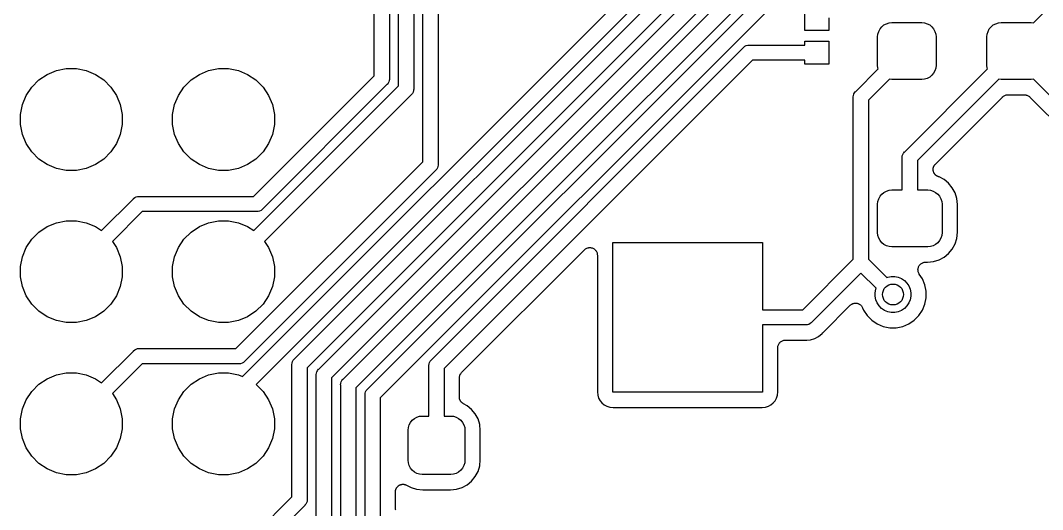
# Model space of a CAD drawing. Extents: x 127.5 to 172.4, y -152.1 to -77.2.
# Drawn here: x 128.69 to 145.75, y -114.46 to -106.3 of the extents above; entities that cross this region are included whole.
import ezdxf

# ---------------------------------------------------------------- set-up
doc = ezdxf.new("R2010")
doc.units = 0
doc.layers.add('BLACK', color=7, linetype='CONTINUOUS')

msp = doc.modelspace()

# ---------------------------------------------------------------- linework, layer by layer
at = {"layer": 'BLACK', "linetype": 'CONTINUOUS'}
for p, q in [((132.396, -112.241), (148.88, -95.7564)), ((149.027, -95.9688), (132.624, -112.372)), ((133.265, -111.947), (149.049, -96.1628)), ((149.195, -96.3752), (133.477, -112.094)), ((133.671, -112.115), (149.217, -96.5692)), ((149.364, -96.7816), (133.883, -112.262)), ((134.595, -107.221), (134.595, -96.7669)), ((134.849, -96.8132), (134.849, -107.267)), ((134.077, -112.283), (149.385, -96.9756)), ((135.001, -107.389), (135.001, -96.9352)), ((135.255, -96.9816), (135.255, -107.436)), ((149.532, -97.188), (134.29, -112.43)), ((134.484, -112.452), (149.554, -97.382)), ((149.7, -97.5944), (134.696, -112.599)), ((135.407, -108.654), (135.407, -99.3228)), ((135.661, -99.3692), (135.661, -108.701)), ((145.603, -106.336), (147.451, -104.487)), ((141.786, -106.462), (141.786, -106.082)), ((142.186, -106.252), (142.186, -106.462)), ((142.186, -106.462), (141.786, -106.462)), ((143.017, -106.479), (143.039, -106.438)), ((143.039, -106.438), (143.069, -106.402)), ((143.069, -106.402), (143.105, -106.372)), ((143.105, -106.372), (143.146, -106.35)), ((143.146, -106.35), (143.19, -106.337)), ((143.19, -106.337), (143.237, -106.332)), ((143.237, -106.332), (143.737, -106.332)), ((143.737, -106.332), (143.783, -106.337)), ((143.783, -106.337), (143.827, -106.35)), ((143.827, -106.35), (143.868, -106.372)), ((143.868, -106.372), (143.904, -106.402)), ((143.904, -106.402), (143.934, -106.438)), ((143.934, -106.438), (143.956, -106.479)), ((144.842, -106.479), (144.864, -106.438)), ((144.864, -106.438), (144.894, -106.402)), ((144.894, -106.402), (144.93, -106.372)), ((144.93, -106.372), (144.971, -106.35)), ((144.971, -106.35), (145.015, -106.337)), ((145.015, -106.337), (145.061, -106.332)), ((145.061, -106.332), (145.561, -106.332)), ((145.561, -106.332), (145.603, -106.336)), ((142.999, -106.569), (143.004, -106.523)), ((142.999, -107.044), (142.999, -106.569)), ((143.004, -106.523), (143.017, -106.479)), ((143.956, -106.479), (143.969, -106.523)), ((143.969, -106.523), (143.974, -106.569)), ((143.974, -106.569), (143.974, -107.044)), ((144.824, -106.569), (144.829, -106.523)), ((144.824, -107.044), (144.824, -106.569)), ((144.829, -106.523), (144.842, -106.479)), ((135.551, -111.96), (140.762, -106.749)), ((140.762, -106.749), (140.766, -106.744)), ((140.766, -106.744), (140.785, -106.728)), ((140.785, -106.728), (140.807, -106.716)), ((140.807, -106.716), (140.831, -106.709)), ((140.831, -106.709), (140.85, -106.707)), ((140.85, -106.707), (140.856, -106.706)), ((140.856, -106.706), (140.862, -106.707)), ((140.862, -106.707), (141.786, -106.707)), ((141.786, -106.707), (141.786, -106.644)), ((141.786, -106.644), (142.186, -106.644)), ((142.186, -106.644), (142.186, -107.024)), ((140.909, -106.961), (135.763, -112.107)), ((141.786, -106.961), (140.909, -106.961)), ((141.786, -107.024), (141.786, -106.961)), ((129.137, -107.197), (129.292, -107.133)), ((129.292, -107.133), (129.456, -107.1)), ((129.456, -107.1), (129.624, -107.1)), ((129.624, -107.1), (129.788, -107.133)), ((129.788, -107.133), (129.943, -107.197)), ((131.677, -107.197), (131.832, -107.133)), ((131.832, -107.133), (131.996, -107.1)), ((131.996, -107.1), (132.164, -107.1)), ((132.164, -107.1), (132.328, -107.133)), ((132.328, -107.133), (132.483, -107.197)), ((142.186, -107.024), (141.786, -107.024)), ((142.634, -107.48), (143.008, -107.106)), ((143.004, -107.091), (142.999, -107.044)), ((143.008, -107.106), (143.004, -107.091)), ((143.451, -108.488), (144.833, -107.106)), ((143.956, -107.135), (143.934, -107.176)), ((143.969, -107.091), (143.956, -107.135)), ((143.974, -107.044), (143.969, -107.091)), ((144.829, -107.091), (144.824, -107.044)), ((144.833, -107.106), (144.829, -107.091)), ((128.88, -107.408), (128.998, -107.29)), ((128.998, -107.29), (129.137, -107.197)), ((129.943, -107.197), (130.082, -107.29)), ((130.082, -107.29), (130.2, -107.408)), ((131.42, -107.408), (131.538, -107.29)), ((131.538, -107.29), (131.677, -107.197)), ((132.483, -107.197), (132.622, -107.29)), ((132.582, -109.234), (134.595, -107.221)), ((132.622, -107.29), (132.74, -107.408)), ((134.839, -107.322), (134.828, -107.345)), ((134.847, -107.299), (134.839, -107.322)), ((134.849, -107.28), (134.847, -107.299)), ((134.849, -107.267), (134.849, -107.274)), ((134.849, -107.274), (134.849, -107.28)), ((134.849, -107.28), (134.849, -107.28)), ((143.195, -107.278), (142.847, -107.627)), ((143.237, -107.282), (143.195, -107.278)), ((143.737, -107.282), (143.237, -107.282)), ((145.02, -107.278), (143.663, -108.635)), ((143.783, -107.277), (143.737, -107.282)), ((143.827, -107.264), (143.783, -107.277)), ((143.868, -107.242), (143.827, -107.264)), ((143.904, -107.212), (143.868, -107.242)), ((143.934, -107.176), (143.904, -107.212)), ((145.061, -107.282), (145.02, -107.278)), ((145.561, -107.282), (145.061, -107.282)), ((145.603, -107.278), (145.561, -107.282)), ((146.378, -108.053), (145.603, -107.278)), ((128.787, -107.547), (128.88, -107.408)), ((130.2, -107.408), (130.293, -107.547)), ((131.327, -107.547), (131.42, -107.408)), ((132.585, -109.805), (135.001, -107.389)), ((134.807, -107.368), (132.729, -109.446)), ((132.74, -107.408), (132.833, -107.547)), ((134.812, -107.364), (134.807, -107.368)), ((134.828, -107.345), (134.812, -107.364)), ((135.246, -107.491), (135.234, -107.513)), ((135.253, -107.467), (135.246, -107.491)), ((135.254, -107.459), (135.253, -107.467)), ((135.256, -107.442), (135.254, -107.459)), ((135.255, -107.436), (135.256, -107.442)), ((142.613, -107.503), (142.629, -107.484)), ((142.629, -107.484), (142.634, -107.48)), ((128.723, -107.702), (128.787, -107.547)), ((130.293, -107.547), (130.357, -107.702)), ((131.263, -107.702), (131.327, -107.547)), ((135.213, -107.536), (132.765, -109.985)), ((132.833, -107.547), (132.897, -107.702)), ((135.218, -107.532), (135.213, -107.536)), ((135.234, -107.513), (135.218, -107.532)), ((142.592, -107.574), (142.594, -107.549)), ((142.593, -107.58), (142.592, -107.574)), ((142.593, -110.282), (142.593, -107.58)), ((142.594, -107.549), (142.602, -107.525)), ((142.602, -107.525), (142.604, -107.52)), ((142.604, -107.52), (142.613, -107.503)), ((142.847, -107.627), (142.847, -110.282)), ((143.963, -108.694), (145.082, -107.575)), ((145.082, -107.575), (145.083, -107.575)), ((145.083, -107.575), (145.084, -107.574)), ((145.083, -107.575), (145.083, -107.575)), ((145.083, -107.575), (145.083, -107.575)), ((145.084, -107.574), (145.093, -107.566)), ((145.093, -107.566), (145.102, -107.559)), ((145.102, -107.559), (145.103, -107.558)), ((145.102, -107.559), (145.102, -107.559)), ((145.103, -107.558), (145.113, -107.553)), ((145.113, -107.553), (145.124, -107.547)), ((145.124, -107.547), (145.124, -107.547)), ((145.124, -107.547), (145.125, -107.547)), ((145.125, -107.547), (145.136, -107.544)), ((145.136, -107.544), (145.147, -107.54)), ((145.147, -107.54), (145.148, -107.54)), ((145.148, -107.54), (145.149, -107.54)), ((145.149, -107.54), (145.16, -107.539)), ((145.16, -107.539), (145.172, -107.538)), ((145.172, -107.538), (145.451, -107.538)), ((145.451, -107.538), (145.451, -107.538)), ((145.451, -107.538), (145.451, -107.538)), ((145.451, -107.538), (145.451, -107.538)), ((145.451, -107.538), (145.453, -107.538)), ((145.453, -107.538), (145.464, -107.539)), ((145.464, -107.539), (145.476, -107.54)), ((145.476, -107.54), (145.477, -107.541)), ((145.477, -107.541), (145.477, -107.541)), ((145.477, -107.541), (145.489, -107.544)), ((145.489, -107.544), (145.5, -107.548)), ((145.5, -107.548), (145.5, -107.548)), ((145.5, -107.548), (145.501, -107.548)), ((145.501, -107.548), (145.511, -107.554)), ((145.511, -107.554), (145.522, -107.559)), ((145.522, -107.559), (145.522, -107.56)), ((145.522, -107.56), (145.523, -107.56)), ((145.523, -107.56), (145.532, -107.568)), ((145.532, -107.568), (145.541, -107.575)), ((145.541, -107.575), (146.185, -108.22)), ((128.69, -107.866), (128.723, -107.702)), ((130.357, -107.702), (130.39, -107.866)), ((131.23, -107.866), (131.263, -107.702)), ((132.897, -107.702), (132.93, -107.866)), ((128.69, -108.034), (128.69, -107.866)), ((130.39, -107.866), (130.39, -108.034)), ((131.23, -108.034), (131.23, -107.866)), ((132.93, -107.866), (132.93, -108.034)), ((128.723, -108.198), (128.69, -108.034)), ((130.39, -108.034), (130.357, -108.198)), ((131.263, -108.198), (131.23, -108.034)), ((132.93, -108.034), (132.897, -108.198)), ((128.787, -108.353), (128.723, -108.198)), ((130.357, -108.198), (130.293, -108.353)), ((131.327, -108.353), (131.263, -108.198)), ((132.897, -108.198), (132.833, -108.353)), ((128.88, -108.492), (128.787, -108.353)), ((128.998, -108.61), (128.88, -108.492)), ((130.2, -108.492), (130.082, -108.61)), ((130.293, -108.353), (130.2, -108.492)), ((131.42, -108.492), (131.327, -108.353)), ((131.538, -108.61), (131.42, -108.492)), ((132.74, -108.492), (132.622, -108.61)), ((132.833, -108.353), (132.74, -108.492)), ((143.419, -108.533), (143.43, -108.511)), ((143.43, -108.511), (143.436, -108.504)), ((143.436, -108.504), (143.446, -108.492)), ((143.446, -108.492), (143.451, -108.488)), ((129.137, -108.703), (128.998, -108.61)), ((130.082, -108.61), (129.943, -108.703)), ((131.677, -108.703), (131.538, -108.61)), ((132.288, -111.774), (135.407, -108.654)), ((132.622, -108.61), (132.483, -108.703)), ((143.409, -108.582), (143.411, -108.557)), ((143.41, -108.588), (143.409, -108.582)), ((143.409, -109.126), (143.41, -108.588)), ((143.411, -108.557), (143.419, -108.533)), ((143.663, -108.635), (143.663, -109.126)), ((129.292, -108.767), (129.137, -108.703)), ((129.456, -108.8), (129.292, -108.767)), ((129.624, -108.8), (129.456, -108.8)), ((129.788, -108.767), (129.624, -108.8)), ((129.943, -108.703), (129.788, -108.767)), ((131.832, -108.767), (131.677, -108.703)), ((131.996, -108.8), (131.832, -108.767)), ((132.164, -108.8), (131.996, -108.8)), ((132.328, -108.767), (132.164, -108.8)), ((132.483, -108.703), (132.328, -108.767)), ((135.62, -108.801), (132.435, -111.986)), ((135.625, -108.797), (135.62, -108.801)), ((135.641, -108.778), (135.625, -108.797)), ((135.652, -108.756), (135.641, -108.778)), ((135.66, -108.732), (135.652, -108.756)), ((135.661, -108.713), (135.66, -108.732)), ((135.661, -108.701), (135.662, -108.707)), ((135.662, -108.707), (135.661, -108.713)), ((143.926, -108.784), (143.927, -108.777)), ((143.926, -108.789), (143.926, -108.784)), ((143.926, -108.795), (143.926, -108.789)), ((143.928, -108.802), (143.926, -108.795)), ((143.927, -108.771), (143.928, -108.765)), ((143.927, -108.777), (143.927, -108.771)), ((143.928, -108.759), (143.93, -108.753)), ((143.928, -108.765), (143.928, -108.759)), ((143.928, -108.808), (143.928, -108.802)), ((143.93, -108.814), (143.928, -108.808)), ((143.93, -108.753), (143.932, -108.746)), ((143.931, -108.82), (143.93, -108.814)), ((143.933, -108.826), (143.931, -108.82)), ((143.932, -108.746), (143.934, -108.741)), ((143.935, -108.832), (143.933, -108.826)), ((143.934, -108.741), (143.936, -108.735)), ((143.938, -108.837), (143.935, -108.832)), ((143.936, -108.735), (143.939, -108.729)), ((143.94, -108.843), (143.938, -108.837)), ((143.939, -108.729), (143.941, -108.723)), ((143.944, -108.848), (143.94, -108.843)), ((143.941, -108.723), (143.945, -108.719)), ((143.947, -108.854), (143.944, -108.848)), ((143.945, -108.719), (143.947, -108.713)), ((143.947, -108.713), (143.952, -108.708)), ((143.951, -108.859), (143.947, -108.854)), ((143.952, -108.708), (143.955, -108.703)), ((143.955, -108.703), (143.959, -108.699)), ((143.959, -108.699), (143.963, -108.694)), ((143.954, -108.863), (143.951, -108.859)), ((143.958, -108.868), (143.954, -108.863)), ((143.962, -108.873), (143.958, -108.868)), ((143.967, -108.877), (143.962, -108.873)), ((143.971, -108.881), (143.967, -108.877)), ((143.977, -108.885), (143.971, -108.881)), ((143.982, -108.889), (143.977, -108.885)), ((143.987, -108.892), (143.982, -108.889)), ((143.992, -108.895), (143.987, -108.892)), ((143.998, -108.898), (143.992, -108.895)), ((144.003, -108.901), (143.998, -108.898)), ((144.009, -108.903), (144.003, -108.901)), ((144.014, -108.905), (144.009, -108.903)), ((144.016, -108.906), (144.014, -108.905)), ((144.025, -108.908), (144.016, -108.906)), ((144.11, -108.954), (144.025, -108.908)), ((144.185, -109.015), (144.11, -108.954)), ((144.246, -109.09), (144.185, -109.015)), ((143.039, -109.232), (143.069, -109.196)), ((143.069, -109.196), (143.105, -109.166)), ((143.105, -109.166), (143.146, -109.144)), ((143.146, -109.144), (143.19, -109.131)), ((143.19, -109.131), (143.237, -109.126)), ((143.237, -109.126), (143.409, -109.126)), ((143.663, -109.126), (143.837, -109.126)), ((143.837, -109.126), (143.883, -109.131)), ((143.883, -109.131), (143.927, -109.144)), ((143.927, -109.144), (143.968, -109.166)), ((143.968, -109.166), (144.004, -109.196)), ((144.004, -109.196), (144.034, -109.232)), ((144.292, -109.175), (144.246, -109.09)), ((144.32, -109.267), (144.292, -109.175)), ((130.045, -109.805), (130.575, -109.275)), ((130.575, -109.275), (130.579, -109.27)), ((130.579, -109.27), (130.599, -109.254)), ((130.599, -109.254), (130.621, -109.243)), ((130.621, -109.243), (130.645, -109.235)), ((130.645, -109.235), (130.663, -109.234)), ((130.663, -109.234), (130.669, -109.233)), ((130.663, -109.234), (130.663, -109.234)), ((130.669, -109.233), (130.676, -109.234)), ((130.676, -109.234), (132.582, -109.234)), ((142.999, -109.364), (143.004, -109.317)), ((142.999, -109.838), (142.999, -109.364)), ((143.004, -109.317), (143.017, -109.273)), ((143.017, -109.273), (143.039, -109.232)), ((144.034, -109.232), (144.056, -109.273)), ((144.056, -109.273), (144.069, -109.317)), ((144.069, -109.317), (144.074, -109.364)), ((144.074, -109.364), (144.074, -109.838)), ((144.33, -109.37), (144.32, -109.267)), ((144.33, -109.832), (144.33, -109.37)), ((130.722, -109.488), (130.225, -109.985)), ((132.628, -109.488), (130.722, -109.488)), ((132.635, -109.488), (132.628, -109.488)), ((132.641, -109.488), (132.635, -109.488)), ((132.66, -109.486), (132.641, -109.488)), ((132.683, -109.478), (132.66, -109.486)), ((132.706, -109.467), (132.683, -109.478)), ((132.725, -109.451), (132.706, -109.467)), ((132.729, -109.446), (132.725, -109.451)), ((129.137, -109.737), (129.292, -109.673)), ((129.292, -109.673), (129.456, -109.64)), ((129.456, -109.64), (129.624, -109.64)), ((129.624, -109.64), (129.788, -109.673)), ((129.788, -109.673), (129.943, -109.737)), ((131.677, -109.737), (131.832, -109.673)), ((131.832, -109.673), (131.996, -109.64)), ((131.996, -109.64), (132.164, -109.64)), ((132.164, -109.64), (132.328, -109.673)), ((132.328, -109.673), (132.483, -109.737)), ((128.88, -109.948), (128.998, -109.83)), ((128.998, -109.83), (129.137, -109.737)), ((129.943, -109.737), (130.045, -109.805)), ((131.42, -109.948), (131.538, -109.83)), ((131.538, -109.83), (131.677, -109.737)), ((132.483, -109.737), (132.585, -109.805)), ((143.004, -109.885), (142.999, -109.838)), ((144.074, -109.838), (144.069, -109.885)), ((144.32, -109.935), (144.33, -109.832)), ((128.787, -110.087), (128.88, -109.948)), ((130.225, -109.985), (130.293, -110.087)), ((131.327, -110.087), (131.42, -109.948)), ((132.765, -109.985), (132.833, -110.087)), ((138.577, -112.502), (138.577, -110.002)), ((138.577, -110.002), (141.077, -110.002)), ((141.077, -110.002), (141.077, -111.125)), ((143.017, -109.929), (143.004, -109.885)), ((143.039, -109.97), (143.017, -109.929)), ((143.069, -110.006), (143.039, -109.97)), ((143.105, -110.036), (143.069, -110.006)), ((143.146, -110.058), (143.105, -110.036)), ((143.968, -110.036), (143.927, -110.058)), ((144.004, -110.006), (143.968, -110.036)), ((144.034, -109.97), (144.004, -110.006)), ((144.056, -109.929), (144.034, -109.97)), ((144.069, -109.885), (144.056, -109.929)), ((144.246, -110.112), (144.292, -110.027)), ((144.292, -110.027), (144.32, -109.935)), ((128.723, -110.242), (128.787, -110.087)), ((130.293, -110.087), (130.357, -110.242)), ((131.263, -110.242), (131.327, -110.087)), ((132.833, -110.087), (132.897, -110.242)), ((136.054, -112.175), (138.104, -110.124)), ((138.104, -110.124), (138.105, -110.124)), ((138.105, -110.124), (138.106, -110.123)), ((138.105, -110.124), (138.105, -110.124)), ((138.105, -110.124), (138.105, -110.124)), ((138.106, -110.123), (138.115, -110.116)), ((138.115, -110.116), (138.125, -110.108)), ((138.125, -110.108), (138.136, -110.102)), ((138.125, -110.108), (138.125, -110.108)), ((138.125, -110.108), (138.125, -110.108)), ((138.136, -110.102), (138.147, -110.097)), ((138.147, -110.096), (138.159, -110.093)), ((138.147, -110.097), (138.147, -110.096)), ((138.147, -110.096), (138.147, -110.096)), ((138.159, -110.093), (138.17, -110.09)), ((138.17, -110.09), (138.171, -110.09)), ((138.171, -110.089), (138.183, -110.088)), ((138.171, -110.09), (138.171, -110.089)), ((138.183, -110.088), (138.195, -110.087)), ((138.195, -110.087), (138.195, -110.087)), ((138.195, -110.087), (138.195, -110.087)), ((138.195, -110.087), (138.208, -110.089)), ((138.208, -110.089), (138.22, -110.09)), ((138.22, -110.09), (138.22, -110.09)), ((138.22, -110.09), (138.22, -110.09)), ((138.22, -110.09), (138.232, -110.094)), ((138.232, -110.094), (138.243, -110.097)), ((138.243, -110.097), (138.244, -110.097)), ((138.244, -110.097), (138.244, -110.097)), ((138.244, -110.097), (138.254, -110.103)), ((138.254, -110.103), (138.265, -110.109)), ((138.265, -110.109), (138.265, -110.109)), ((138.265, -110.109), (138.266, -110.109)), ((138.266, -110.109), (138.275, -110.117)), ((138.275, -110.117), (138.284, -110.125)), ((138.284, -110.125), (138.284, -110.125)), ((138.284, -110.125), (138.285, -110.125)), ((138.285, -110.125), (138.292, -110.135)), ((138.292, -110.135), (138.3, -110.144)), ((138.3, -110.144), (138.3, -110.144)), ((138.3, -110.144), (138.3, -110.144)), ((138.3, -110.144), (138.306, -110.155)), ((138.306, -110.155), (138.312, -110.166)), ((138.312, -110.166), (138.312, -110.166)), ((138.312, -110.166), (138.312, -110.166)), ((138.312, -110.166), (138.315, -110.178)), ((138.315, -110.178), (138.319, -110.19)), ((138.319, -110.19), (138.319, -110.19)), ((138.319, -110.19), (138.319, -110.19)), ((138.319, -110.19), (138.32, -110.202)), ((138.32, -110.202), (138.321, -110.214)), ((138.321, -110.214), (138.321, -112.496)), ((143.19, -110.071), (143.146, -110.058)), ((143.237, -110.076), (143.19, -110.071)), ((143.837, -110.076), (143.237, -110.076)), ((143.883, -110.071), (143.837, -110.076)), ((143.927, -110.058), (143.883, -110.071)), ((144.11, -110.248), (144.185, -110.187)), ((144.185, -110.187), (144.246, -110.112)), ((128.69, -110.406), (128.723, -110.242)), ((130.357, -110.242), (130.39, -110.406)), ((131.23, -110.406), (131.263, -110.242)), ((132.897, -110.242), (132.93, -110.406)), ((141.75, -111.125), (142.593, -110.282)), ((142.847, -110.282), (143.153, -110.589)), ((143.689, -110.398), (143.694, -110.388)), ((143.694, -110.388), (143.695, -110.388)), ((143.695, -110.387), (143.702, -110.378)), ((143.695, -110.388), (143.695, -110.387)), ((143.702, -110.378), (143.71, -110.369)), ((143.71, -110.369), (143.711, -110.368)), ((143.71, -110.369), (143.71, -110.369)), ((143.711, -110.368), (143.72, -110.361)), ((143.72, -110.361), (143.729, -110.353)), ((143.729, -110.353), (143.73, -110.353)), ((143.73, -110.353), (143.741, -110.347)), ((143.73, -110.353), (143.73, -110.353)), ((143.741, -110.347), (143.751, -110.341)), ((143.751, -110.341), (143.752, -110.341)), ((143.752, -110.341), (143.764, -110.338)), ((143.752, -110.341), (143.752, -110.341)), ((143.764, -110.338), (143.775, -110.334)), ((143.775, -110.334), (143.775, -110.334)), ((143.775, -110.334), (143.776, -110.334)), ((143.776, -110.334), (143.788, -110.333)), ((143.788, -110.333), (143.8, -110.332)), ((143.8, -110.332), (143.83, -110.332)), ((143.83, -110.332), (143.933, -110.322)), ((143.933, -110.322), (144.025, -110.294)), ((144.025, -110.294), (144.11, -110.248)), ((128.69, -110.574), (128.69, -110.406)), ((130.39, -110.406), (130.39, -110.574)), ((131.23, -110.574), (131.23, -110.406)), ((132.93, -110.406), (132.93, -110.574)), ((142.72, -110.514), (141.896, -111.337)), ((142.974, -110.768), (142.72, -110.514)), ((143.673, -110.457), (143.674, -110.445)), ((143.673, -110.458), (143.673, -110.457)), ((143.674, -110.47), (143.673, -110.458)), ((143.673, -110.458), (143.673, -110.458)), ((143.674, -110.445), (143.675, -110.433)), ((143.675, -110.482), (143.674, -110.47)), ((143.675, -110.433), (143.679, -110.421)), ((143.675, -110.433), (143.675, -110.433)), ((143.675, -110.433), (143.675, -110.433)), ((143.675, -110.483), (143.675, -110.482)), ((143.675, -110.482), (143.675, -110.482)), ((143.678, -110.494), (143.675, -110.483)), ((143.682, -110.506), (143.678, -110.494)), ((143.679, -110.421), (143.683, -110.41)), ((143.687, -110.517), (143.682, -110.506)), ((143.682, -110.506), (143.682, -110.506)), ((143.682, -110.506), (143.682, -110.506)), ((143.683, -110.409), (143.689, -110.398)), ((143.683, -110.41), (143.683, -110.409)), ((143.683, -110.409), (143.683, -110.409)), ((143.693, -110.528), (143.687, -110.517)), ((143.694, -110.529), (143.693, -110.528)), ((143.693, -110.528), (143.693, -110.528)), ((143.693, -110.528), (143.693, -110.528)), ((143.693, -110.528), (143.693, -110.528)), ((143.747, -110.609), (143.694, -110.529)), ((128.723, -110.738), (128.69, -110.574)), ((130.39, -110.574), (130.357, -110.738)), ((131.263, -110.738), (131.23, -110.574)), ((132.93, -110.574), (132.897, -110.738)), ((143.153, -110.589), (143.168, -110.583)), ((143.168, -110.583), (143.226, -110.571)), ((143.226, -110.571), (143.286, -110.571)), ((143.286, -110.571), (143.344, -110.583)), ((143.344, -110.583), (143.398, -110.605)), ((143.398, -110.605), (143.447, -110.638)), ((143.447, -110.638), (143.489, -110.68)), ((143.489, -110.68), (143.522, -110.729)), ((143.522, -110.729), (143.544, -110.783)), ((143.789, -110.709), (143.747, -110.609)), ((143.81, -110.816), (143.789, -110.709)), ((128.787, -110.893), (128.723, -110.738)), ((128.88, -111.032), (128.787, -110.893)), ((130.293, -110.893), (130.2, -111.032)), ((130.357, -110.738), (130.293, -110.893)), ((131.327, -110.893), (131.263, -110.738)), ((131.42, -111.032), (131.327, -110.893)), ((132.833, -110.893), (132.74, -111.032)), ((132.897, -110.738), (132.833, -110.893)), ((142.956, -110.841), (142.968, -110.783)), ((142.956, -110.901), (142.956, -110.841)), ((142.968, -110.959), (142.956, -110.901)), ((142.968, -110.783), (142.974, -110.768)), ((143.544, -110.783), (143.556, -110.841)), ((143.556, -110.901), (143.544, -110.959)), ((143.556, -110.841), (143.556, -110.901)), ((143.81, -110.926), (143.81, -110.816)), ((128.998, -111.15), (128.88, -111.032)), ((130.2, -111.032), (130.082, -111.15)), ((131.538, -111.15), (131.42, -111.032)), ((132.74, -111.032), (132.622, -111.15)), ((142.089, -111.504), (142.541, -111.052)), ((142.541, -111.052), (142.542, -111.051)), ((142.542, -111.051), (142.552, -111.043)), ((142.542, -111.051), (142.542, -111.051)), ((142.542, -111.051), (142.542, -111.051)), ((142.542, -111.051), (142.542, -111.051)), ((142.552, -111.043), (142.561, -111.035)), ((142.561, -111.035), (142.562, -111.035)), ((142.562, -111.035), (142.573, -111.03)), ((142.562, -111.035), (142.562, -111.035)), ((142.573, -111.03), (142.583, -111.024)), ((142.583, -111.024), (142.584, -111.024)), ((142.584, -111.024), (142.595, -111.02)), ((142.584, -111.024), (142.584, -111.024)), ((142.595, -111.02), (142.607, -111.017)), ((142.607, -111.017), (142.607, -111.017)), ((142.607, -111.017), (142.608, -111.017)), ((142.608, -111.017), (142.62, -111.016)), ((142.62, -111.016), (142.632, -111.015)), ((142.632, -111.015), (142.632, -111.015)), ((142.632, -111.015), (142.632, -111.015)), ((142.632, -111.015), (142.644, -111.016)), ((142.644, -111.016), (142.656, -111.017)), ((142.656, -111.017), (142.657, -111.017)), ((142.657, -111.017), (142.657, -111.017)), ((142.657, -111.017), (142.668, -111.021)), ((142.668, -111.021), (142.68, -111.024)), ((142.68, -111.024), (142.68, -111.025)), ((142.68, -111.025), (142.681, -111.025)), ((142.681, -111.025), (142.691, -111.03)), ((142.691, -111.03), (142.702, -111.036)), ((142.702, -111.036), (142.702, -111.036)), ((142.702, -111.036), (142.702, -111.037)), ((142.702, -111.037), (142.712, -111.044)), ((142.712, -111.044), (142.721, -111.052)), ((142.721, -111.052), (142.721, -111.052)), ((142.721, -111.052), (142.721, -111.052)), ((142.721, -111.052), (142.729, -111.062)), ((142.729, -111.062), (142.737, -111.071)), ((142.737, -111.071), (142.737, -111.071)), ((142.737, -111.071), (142.737, -111.072)), ((142.737, -111.072), (142.743, -111.082)), ((142.99, -111.013), (142.968, -110.959)), ((143.023, -111.062), (142.99, -111.013)), ((143.065, -111.104), (143.023, -111.062)), ((143.489, -111.062), (143.447, -111.104)), ((143.522, -111.013), (143.489, -111.062)), ((143.544, -110.959), (143.522, -111.013)), ((143.747, -111.133), (143.789, -111.033)), ((143.789, -111.033), (143.81, -110.926)), ((129.137, -111.243), (128.998, -111.15)), ((129.292, -111.307), (129.137, -111.243)), ((129.943, -111.243), (129.788, -111.307)), ((130.082, -111.15), (129.943, -111.243)), ((131.677, -111.243), (131.538, -111.15)), ((131.832, -111.307), (131.677, -111.243)), ((132.483, -111.243), (132.328, -111.307)), ((132.622, -111.15), (132.483, -111.243)), ((141.077, -111.125), (141.75, -111.125)), ((142.743, -111.082), (142.748, -111.093)), ((142.748, -111.093), (142.765, -111.133)), ((142.765, -111.133), (142.826, -111.224)), ((142.826, -111.224), (142.903, -111.301)), ((143.114, -111.137), (143.065, -111.104)), ((143.168, -111.159), (143.114, -111.137)), ((143.226, -111.171), (143.168, -111.159)), ((143.286, -111.171), (143.226, -111.171)), ((143.344, -111.159), (143.286, -111.171)), ((143.398, -111.137), (143.344, -111.159)), ((143.447, -111.104), (143.398, -111.137)), ((143.609, -111.301), (143.686, -111.224)), ((143.686, -111.224), (143.747, -111.133)), ((129.456, -111.34), (129.292, -111.307)), ((129.624, -111.34), (129.456, -111.34)), ((129.788, -111.307), (129.624, -111.34)), ((131.996, -111.34), (131.832, -111.307)), ((132.164, -111.34), (131.996, -111.34)), ((132.328, -111.307), (132.164, -111.34)), ((141.796, -111.379), (141.077, -111.379)), ((141.077, -111.379), (141.077, -112.502)), ((141.802, -111.38), (141.796, -111.379)), ((141.808, -111.379), (141.802, -111.38)), ((141.827, -111.377), (141.808, -111.379)), ((141.851, -111.37), (141.827, -111.377)), ((141.873, -111.358), (141.851, -111.37)), ((141.892, -111.342), (141.873, -111.358)), ((141.896, -111.337), (141.892, -111.342)), ((142.903, -111.301), (142.994, -111.362)), ((142.994, -111.362), (143.094, -111.404)), ((143.094, -111.404), (143.201, -111.425)), ((143.311, -111.425), (143.418, -111.404)), ((143.418, -111.404), (143.518, -111.362)), ((143.518, -111.362), (143.609, -111.301)), ((141.949, -111.606), (142.015, -111.57)), ((142.015, -111.57), (142.073, -111.523)), ((142.073, -111.523), (142.081, -111.513)), ((142.081, -111.513), (142.082, -111.512)), ((142.082, -111.512), (142.086, -111.508)), ((142.086, -111.508), (142.089, -111.504)), ((143.201, -111.425), (143.311, -111.425)), ((141.333, -111.758), (141.334, -111.746)), ((141.333, -111.759), (141.333, -111.758)), ((141.333, -111.76), (141.333, -111.759)), ((141.333, -111.759), (141.333, -111.759)), ((141.333, -111.759), (141.333, -111.759)), ((141.334, -111.746), (141.335, -111.734)), ((141.335, -111.734), (141.336, -111.734)), ((141.336, -111.734), (141.339, -111.722)), ((141.336, -111.734), (141.336, -111.734)), ((141.339, -111.722), (141.343, -111.711)), ((141.343, -111.71), (141.349, -111.7)), ((141.343, -111.711), (141.343, -111.71)), ((141.343, -111.71), (141.343, -111.71)), ((141.349, -111.7), (141.355, -111.689)), ((141.355, -111.688), (141.363, -111.679)), ((141.355, -111.689), (141.355, -111.688)), ((141.355, -111.689), (141.355, -111.689)), ((141.363, -111.679), (141.37, -111.67)), ((141.37, -111.67), (141.371, -111.67)), ((141.371, -111.669), (141.38, -111.662)), ((141.371, -111.67), (141.371, -111.669)), ((141.38, -111.662), (141.39, -111.654)), ((141.39, -111.654), (141.401, -111.648)), ((141.39, -111.654), (141.39, -111.654)), ((141.39, -111.654), (141.39, -111.654)), ((141.401, -111.648), (141.411, -111.643)), ((141.411, -111.643), (141.412, -111.642)), ((141.412, -111.642), (141.424, -111.639)), ((141.412, -111.642), (141.412, -111.642)), ((141.424, -111.639), (141.435, -111.635)), ((141.435, -111.635), (141.436, -111.635)), ((141.436, -111.635), (141.448, -111.634)), ((141.436, -111.635), (141.436, -111.635)), ((141.448, -111.634), (141.46, -111.633)), ((141.46, -111.633), (141.777, -111.633)), ((141.777, -111.633), (141.779, -111.633)), ((141.779, -111.633), (141.784, -111.634)), ((141.784, -111.634), (141.79, -111.634)), ((141.79, -111.634), (141.802, -111.635)), ((141.802, -111.635), (141.815, -111.634)), ((141.815, -111.634), (141.877, -111.627)), ((141.815, -111.634), (141.815, -111.634)), ((141.877, -111.627), (141.949, -111.606)), ((130.045, -112.345), (130.575, -111.815)), ((130.575, -111.815), (130.579, -111.81)), ((130.579, -111.81), (130.599, -111.794)), ((130.599, -111.794), (130.621, -111.783)), ((130.621, -111.783), (130.645, -111.775)), ((130.645, -111.775), (130.663, -111.774)), ((130.663, -111.774), (130.669, -111.773)), ((130.663, -111.774), (130.663, -111.774)), ((130.669, -111.773), (130.676, -111.774)), ((130.676, -111.774), (132.288, -111.774)), ((141.333, -112.496), (141.333, -111.76)), ((130.722, -112.028), (130.225, -112.525)), ((132.335, -112.028), (130.722, -112.028)), ((132.341, -112.028), (132.335, -112.028)), ((132.347, -112.028), (132.341, -112.028)), ((132.366, -112.026), (132.347, -112.028)), ((132.39, -112.018), (132.366, -112.026)), ((132.412, -112.007), (132.39, -112.018)), ((132.431, -111.991), (132.412, -112.007)), ((132.435, -111.986), (132.431, -111.991)), ((133.222, -112.041), (133.225, -112.016)), ((133.223, -112.047), (133.222, -112.041)), ((133.223, -114.247), (133.223, -112.047)), ((133.225, -112.016), (133.232, -111.992)), ((133.232, -111.992), (133.238, -111.98)), ((133.238, -111.98), (133.244, -111.97)), ((133.244, -111.97), (133.26, -111.951)), ((133.26, -111.951), (133.265, -111.947)), ((133.477, -112.094), (133.477, -114.294)), ((135.508, -112.054), (135.511, -112.029)), ((135.509, -112.06), (135.508, -112.054)), ((135.509, -112.9), (135.509, -112.06)), ((135.511, -112.029), (135.518, -112.005)), ((135.518, -112.005), (135.53, -111.983)), ((135.53, -111.983), (135.539, -111.972)), ((135.539, -111.972), (135.546, -111.964)), ((135.546, -111.964), (135.551, -111.96)), ((129.137, -112.277), (129.292, -112.213)), ((129.292, -112.213), (129.456, -112.18)), ((129.456, -112.18), (129.624, -112.18)), ((129.624, -112.18), (129.788, -112.213)), ((129.788, -112.213), (129.943, -112.277)), ((131.677, -112.277), (131.832, -112.213)), ((131.832, -112.213), (131.996, -112.18)), ((131.996, -112.18), (132.164, -112.18)), ((132.164, -112.18), (132.328, -112.213)), ((132.328, -112.213), (132.396, -112.241)), ((133.629, -112.209), (133.631, -112.184)), ((133.629, -112.216), (133.629, -112.209)), ((133.629, -115.512), (133.629, -112.216)), ((133.631, -112.184), (133.639, -112.161)), ((133.639, -112.161), (133.641, -112.156)), ((133.641, -112.156), (133.65, -112.138)), ((133.65, -112.138), (133.666, -112.119)), ((133.666, -112.119), (133.671, -112.115)), ((133.883, -112.262), (133.883, -115.559)), ((135.763, -112.107), (135.763, -112.9)), ((136.017, -112.263), (136.018, -112.251)), ((136.017, -112.264), (136.017, -112.263)), ((136.017, -112.582), (136.017, -112.264)), ((136.017, -112.264), (136.017, -112.264)), ((136.017, -112.264), (136.017, -112.264)), ((136.017, -112.264), (136.017, -112.264)), ((136.018, -112.251), (136.02, -112.239)), ((136.02, -112.238), (136.023, -112.227)), ((136.02, -112.239), (136.02, -112.238)), ((136.02, -112.239), (136.02, -112.239)), ((136.023, -112.227), (136.027, -112.216)), ((136.027, -112.214), (136.033, -112.204)), ((136.027, -112.215), (136.027, -112.214)), ((136.027, -112.216), (136.027, -112.215)), ((136.033, -112.204), (136.038, -112.194)), ((136.038, -112.194), (136.039, -112.193)), ((136.039, -112.193), (136.047, -112.184)), ((136.039, -112.193), (136.039, -112.193)), ((136.047, -112.184), (136.054, -112.175)), ((128.88, -112.488), (128.998, -112.37)), ((128.998, -112.37), (129.137, -112.277)), ((129.943, -112.277), (130.045, -112.345)), ((131.42, -112.488), (131.538, -112.37)), ((131.538, -112.37), (131.677, -112.277)), ((132.624, -112.372), (132.74, -112.488)), ((134.035, -112.378), (134.038, -112.353)), ((134.036, -112.384), (134.035, -112.378)), ((134.036, -118.515), (134.036, -112.384)), ((134.038, -112.353), (134.045, -112.329)), ((134.045, -112.329), (134.046, -112.327)), ((134.046, -112.327), (134.057, -112.307)), ((134.057, -112.307), (134.073, -112.287)), ((134.073, -112.287), (134.077, -112.283)), ((134.29, -112.43), (134.29, -118.561)), ((128.787, -112.627), (128.88, -112.488)), ((130.225, -112.525), (130.293, -112.627)), ((131.327, -112.627), (131.42, -112.488)), ((132.74, -112.488), (132.833, -112.627)), ((134.442, -112.546), (134.444, -112.521)), ((134.442, -112.552), (134.442, -112.546)), ((134.442, -119.78), (134.442, -112.552)), ((134.444, -112.521), (134.451, -112.497)), ((134.451, -112.497), (134.463, -112.475)), ((134.463, -112.475), (134.466, -112.471)), ((134.466, -112.471), (134.479, -112.456)), ((134.479, -112.456), (134.484, -112.452)), ((134.696, -112.599), (134.696, -119.826)), ((136.018, -112.588), (136.017, -112.582)), ((136.017, -112.593), (136.018, -112.588)), ((136.019, -112.6), (136.017, -112.593)), ((136.019, -112.607), (136.019, -112.6)), ((136.021, -112.612), (136.019, -112.607)), ((136.022, -112.618), (136.021, -112.612)), ((138.321, -112.496), (138.327, -112.552)), ((138.327, -112.552), (138.341, -112.6)), ((138.341, -112.6), (138.365, -112.644)), ((141.077, -112.502), (138.577, -112.502)), ((141.289, -112.644), (141.313, -112.6)), ((141.313, -112.6), (141.327, -112.552)), ((141.327, -112.552), (141.333, -112.496)), ((128.69, -112.946), (128.723, -112.782)), ((128.723, -112.782), (128.787, -112.627)), ((130.293, -112.627), (130.357, -112.782)), ((130.357, -112.782), (130.39, -112.946)), ((131.23, -112.946), (131.263, -112.782)), ((131.263, -112.782), (131.327, -112.627)), ((132.833, -112.627), (132.897, -112.782)), ((132.897, -112.782), (132.93, -112.946)), ((136.025, -112.624), (136.022, -112.618)), ((136.027, -112.63), (136.025, -112.624)), ((136.029, -112.635), (136.027, -112.63)), ((136.031, -112.641), (136.029, -112.635)), ((136.035, -112.646), (136.031, -112.641)), ((136.038, -112.652), (136.035, -112.646)), ((136.042, -112.657), (136.038, -112.652)), ((136.045, -112.661), (136.042, -112.657)), ((136.05, -112.666), (136.045, -112.661)), ((136.054, -112.672), (136.05, -112.666)), ((136.058, -112.675), (136.054, -112.672)), ((136.062, -112.679), (136.058, -112.675)), ((136.068, -112.683), (136.062, -112.679)), ((136.073, -112.687), (136.068, -112.683)), ((136.078, -112.69), (136.073, -112.687)), ((136.083, -112.693), (136.078, -112.69)), ((136.084, -112.694), (136.083, -112.693)), ((136.147, -112.728), (136.084, -112.694)), ((136.222, -112.789), (136.147, -112.728)), ((138.365, -112.644), (138.397, -112.682)), ((138.397, -112.682), (138.435, -112.714)), ((138.435, -112.714), (138.479, -112.738)), ((138.479, -112.738), (138.527, -112.752)), ((138.527, -112.752), (138.583, -112.758)), ((138.583, -112.758), (141.071, -112.758)), ((141.071, -112.758), (141.127, -112.752)), ((141.127, -112.752), (141.175, -112.738)), ((141.175, -112.738), (141.219, -112.714)), ((141.219, -112.714), (141.257, -112.682)), ((141.257, -112.682), (141.289, -112.644)), ((128.69, -113.114), (128.69, -112.946)), ((130.39, -112.946), (130.39, -113.114)), ((131.23, -113.114), (131.23, -112.946)), ((132.93, -112.946), (132.93, -113.114)), ((135.231, -112.97), (135.267, -112.94)), ((135.267, -112.94), (135.308, -112.918)), ((135.308, -112.918), (135.352, -112.905)), ((135.352, -112.905), (135.398, -112.9)), ((135.398, -112.9), (135.509, -112.9)), ((135.763, -112.9), (135.874, -112.9)), ((135.874, -112.9), (135.92, -112.905)), ((135.92, -112.905), (135.964, -112.918)), ((135.964, -112.918), (136.005, -112.94)), ((136.005, -112.94), (136.041, -112.97)), ((136.283, -112.864), (136.222, -112.789)), ((136.329, -112.949), (136.283, -112.864)), ((136.357, -113.041), (136.329, -112.949)), ((128.723, -113.278), (128.69, -113.114)), ((130.39, -113.114), (130.357, -113.278)), ((131.263, -113.278), (131.23, -113.114)), ((132.93, -113.114), (132.897, -113.278)), ((135.161, -113.137), (135.166, -113.091)), ((135.166, -113.091), (135.179, -113.047)), ((135.179, -113.047), (135.201, -113.006)), ((135.201, -113.006), (135.231, -112.97)), ((136.041, -112.97), (136.071, -113.006)), ((136.071, -113.006), (136.093, -113.047)), ((136.093, -113.047), (136.106, -113.091)), ((136.106, -113.091), (136.111, -113.137)), ((136.367, -113.144), (136.357, -113.041)), ((128.787, -113.433), (128.723, -113.278)), ((130.357, -113.278), (130.293, -113.433)), ((131.327, -113.433), (131.263, -113.278)), ((132.897, -113.278), (132.833, -113.433)), ((135.161, -113.637), (135.161, -113.137)), ((136.111, -113.137), (136.111, -113.637)), ((136.367, -113.631), (136.367, -113.144)), ((128.88, -113.572), (128.787, -113.433)), ((130.293, -113.433), (130.2, -113.572)), ((131.42, -113.572), (131.327, -113.433)), ((132.833, -113.433), (132.74, -113.572)), ((128.998, -113.69), (128.88, -113.572)), ((130.2, -113.572), (130.082, -113.69)), ((131.538, -113.69), (131.42, -113.572)), ((132.74, -113.572), (132.622, -113.69)), ((136.357, -113.734), (136.367, -113.631)), ((129.137, -113.783), (128.998, -113.69)), ((129.292, -113.847), (129.137, -113.783)), ((129.943, -113.783), (129.788, -113.847)), ((130.082, -113.69), (129.943, -113.783)), ((131.677, -113.783), (131.538, -113.69)), ((131.832, -113.847), (131.677, -113.783)), ((132.483, -113.783), (132.328, -113.847)), ((132.622, -113.69), (132.483, -113.783)), ((135.166, -113.684), (135.161, -113.637)), ((135.179, -113.728), (135.166, -113.684)), ((135.201, -113.769), (135.179, -113.728)), ((135.231, -113.805), (135.201, -113.769)), ((135.267, -113.835), (135.231, -113.805)), ((136.041, -113.805), (136.005, -113.835)), ((136.071, -113.769), (136.041, -113.805)), ((136.093, -113.728), (136.071, -113.769)), ((136.106, -113.684), (136.093, -113.728)), ((136.111, -113.637), (136.106, -113.684)), ((136.329, -113.826), (136.357, -113.734)), ((129.456, -113.88), (129.292, -113.847)), ((129.624, -113.88), (129.456, -113.88)), ((129.788, -113.847), (129.624, -113.88)), ((131.996, -113.88), (131.832, -113.847)), ((132.164, -113.88), (131.996, -113.88)), ((132.328, -113.847), (132.164, -113.88)), ((135.308, -113.857), (135.267, -113.835)), ((135.352, -113.87), (135.308, -113.857)), ((135.398, -113.875), (135.352, -113.87)), ((135.874, -113.875), (135.398, -113.875)), ((135.92, -113.87), (135.874, -113.875)), ((135.964, -113.857), (135.92, -113.87)), ((136.005, -113.835), (135.964, -113.857)), ((136.222, -113.986), (136.283, -113.911)), ((136.283, -113.911), (136.329, -113.826)), ((134.951, -114.152), (134.952, -114.146)), ((134.952, -114.146), (134.953, -114.139)), ((134.953, -114.139), (134.955, -114.134)), ((134.955, -114.134), (134.956, -114.128)), ((134.956, -114.128), (134.959, -114.122)), ((134.959, -114.122), (134.96, -114.116)), ((134.96, -114.116), (134.963, -114.111)), ((134.963, -114.111), (134.966, -114.105)), ((134.966, -114.105), (134.969, -114.1)), ((134.969, -114.1), (134.972, -114.094)), ((134.972, -114.094), (134.976, -114.09)), ((134.976, -114.09), (134.98, -114.085)), ((134.98, -114.085), (134.984, -114.08)), ((134.984, -114.08), (134.988, -114.075)), ((134.988, -114.075), (134.993, -114.071)), ((134.993, -114.071), (134.997, -114.067)), ((134.997, -114.067), (135.003, -114.064)), ((135.003, -114.064), (135.008, -114.06)), ((135.008, -114.06), (135.013, -114.057)), ((135.013, -114.057), (135.018, -114.054)), ((135.018, -114.054), (135.024, -114.051)), ((135.024, -114.051), (135.03, -114.048)), ((135.03, -114.048), (135.035, -114.046)), ((135.035, -114.046), (135.041, -114.044)), ((135.041, -114.044), (135.047, -114.043)), ((135.047, -114.043), (135.053, -114.041)), ((135.053, -114.041), (135.059, -114.041)), ((135.059, -114.041), (135.065, -114.039)), ((135.065, -114.039), (135.072, -114.039)), ((135.072, -114.039), (135.078, -114.039)), ((135.078, -114.039), (135.084, -114.039)), ((135.084, -114.039), (135.09, -114.039)), ((135.09, -114.039), (135.096, -114.041)), ((135.096, -114.041), (135.103, -114.041)), ((135.103, -114.041), (135.108, -114.043)), ((135.108, -114.043), (135.114, -114.044)), ((135.114, -114.044), (135.12, -114.047)), ((135.12, -114.047), (135.126, -114.049)), ((135.126, -114.049), (135.132, -114.052)), ((135.132, -114.052), (135.137, -114.054)), ((135.137, -114.054), (135.21, -114.093)), ((135.21, -114.093), (135.302, -114.121)), ((135.302, -114.121), (135.405, -114.131)), ((135.405, -114.131), (135.867, -114.131)), ((135.867, -114.131), (135.97, -114.121)), ((135.97, -114.121), (136.062, -114.093)), ((136.062, -114.093), (136.147, -114.047)), ((136.147, -114.047), (136.222, -113.986)), ((132.585, -114.885), (133.223, -114.247)), ((133.477, -114.306), (133.475, -114.325)), ((133.477, -114.294), (133.478, -114.3)), ((133.478, -114.3), (133.477, -114.306)), ((133.477, -114.306), (133.477, -114.306)), ((134.95, -114.164), (134.951, -114.158)), ((134.95, -114.166), (134.95, -114.164)), ((134.95, -114.434), (134.95, -114.166)), ((134.951, -114.158), (134.951, -114.152)), ((133.435, -114.394), (132.765, -115.065)), ((133.44, -114.39), (133.435, -114.394)), ((133.456, -114.371), (133.44, -114.39)), ((133.468, -114.349), (133.456, -114.371)), ((133.475, -114.325), (133.468, -114.349)), ((134.951, -114.44), (134.95, -114.434)), ((134.951, -114.446), (134.951, -114.44)), ((134.952, -114.452), (134.951, -114.446)), ((134.953, -114.459), (134.952, -114.452)), ((134.954, -114.465), (134.953, -114.459))]:
    msp.add_line(p, q, dxfattribs=at)
at = {"layer": 'BLACK'}
msp.add_circle((143.256, -110.871), 0.175, dxfattribs=at)

doc.saveas('drawing.dxf')
